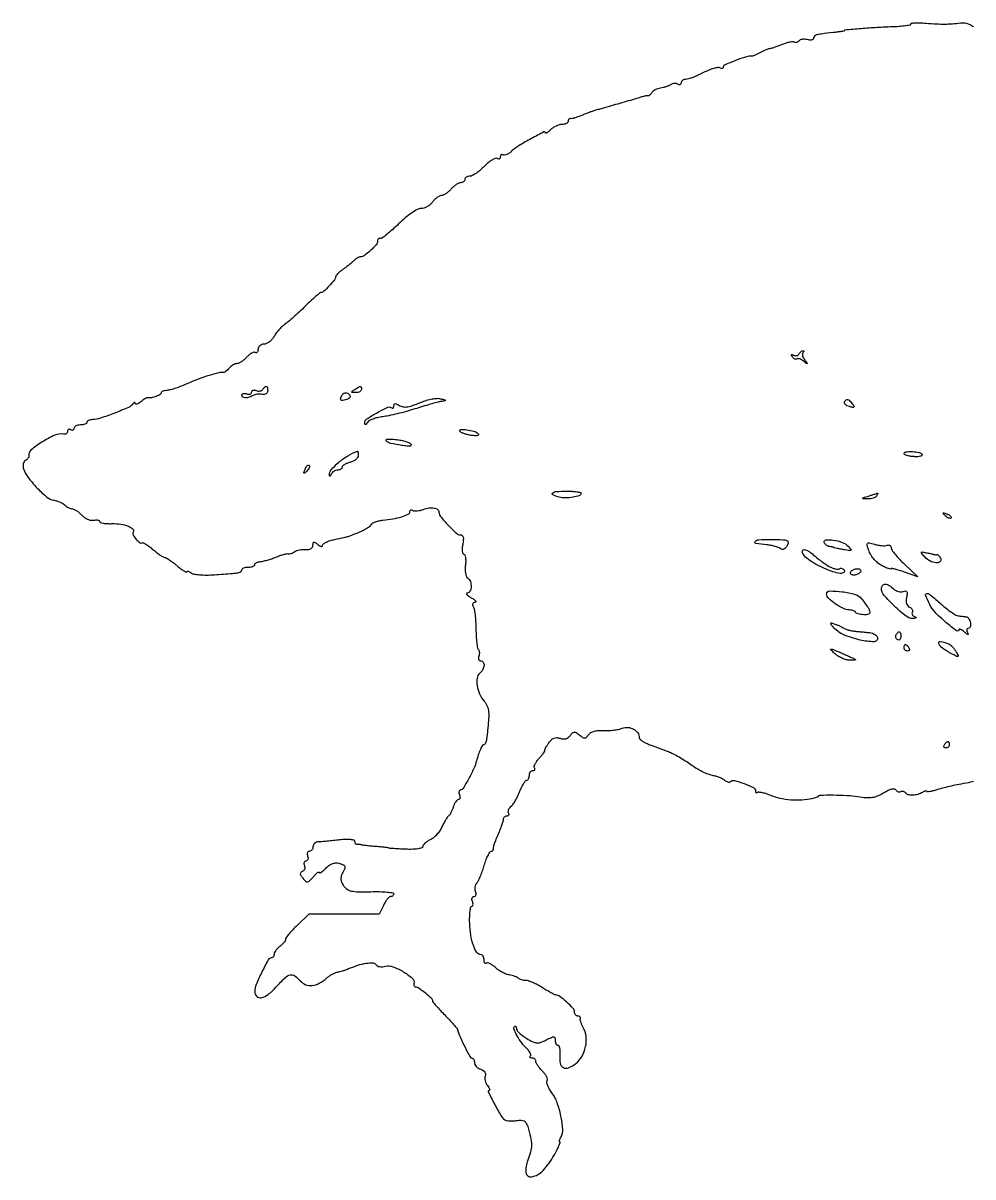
# Model space of a CAD drawing. Extents: x 0 to 588, y 0 to 360.
# Drawn here: x 0.3 to 294.3, y 0.2 to 357.4 of the extents above; entities that cross this region are included whole.
import ezdxf

# ---------------------------------------------------------------- set-up
doc = ezdxf.new("R2010")
doc.units = 0

msp = doc.modelspace()

# ---------------------------------------------------------------- linework, layer by layer
msp.add_lwpolyline([(294.632806, 356.284699, -0.104887), (294.229953, 356.389863, -0.043903), (293.75, 356.68552, 0.071254), (293.126959, 357.023943, 0.037638), (292.279688, 357.267657, 0.036523), (291.357489, 357.389939, 0.046466), (290.5, 357.360731, -0.013251), (287.967808, 357.105606, -0.017148), (285.634881, 357.013123, -0.014928), (283.06246, 357.076225, -0.007055), (279.75, 357.303447, 0.012927), (277.928734, 357.406909, 0.02164), (276.395312, 357.387924, 0.017446), (275.21321, 357.280601, 0.377935), (275, 357.03882, -0.360181), (274.778867, 356.771669, -0.011822), (273.310938, 356.528312, -0.017645), (271.45451, 356.331995, -0.010728), (269.25, 356.224734, 0.007571), (264.648787, 356.029971, 0.005946), (259.668325, 355.684085, 0.001057), (254.727066, 355.271306, 0.389399), (254.5, 355.023957, -0.365593), (254.433033, 354.944611, -0.002422), (253.471875, 354.785591, -0.007771), (252.341976, 354.622241, -0.004706), (251, 354.4623, 0.003671), (247.365071, 354.03671, 0.039827), (245.920018, 353.738505, 0.12961), (245.252297, 353.337434, 0.195461), (245, 352.716702, -0.233854), (244.841658, 352.396668, -0.110787), (244.412793, 352.199348, -0.073663), (243.766833, 352.158283, -0.043078), (243.000996, 352.289489, 0.047043), (242.19403, 352.421175, 0.055577), (241.421734, 352.387717, 0.064615), (240.795402, 352.205315, 0.15236), (240.431898, 351.889808, -0.090658), (240.149871, 351.577439, -0.095575), (239.780467, 351.392109, -0.099647), (239.381649, 351.36182, -0.108102), (239.014818, 351.490842, 0.153855), (238.510316, 351.618727, 0.031355), (237.584171, 351.507292, 0.030325), (236.480995, 351.233739, 0.024408), (235.333916, 350.811763, -0.00875), (234.175615, 350.343996, -0.009652), (233.038713, 349.932844, -0.009125), (232.056339, 349.618754, -0.047712), (231.5, 349.508378, 0.055207), (230.984483, 349.398067, 0.015282), (230.20625, 349.11252, 0.015237), (229.339076, 348.73283, 0.015413), (228.5, 348.302381, -0.010332), (227.697556, 347.88037, -0.013194), (226.940625, 347.526691, -0.011134), (226.298383, 347.263853, -0.100092), (226, 347.213656, 0.085138), (224.174546, 346.961963, 0.014333), (220.832537, 345.796493, 0.008048), (217.436751, 344.438966, 0.302336), (217, 343.782695, -0.143096), (216.9154, 343.493141, -0.191446), (216.695433, 343.334788, -0.136201), (216.360231, 343.3432, -0.064526), (215.963178, 343.522757, 0.181279), (215.324401, 343.648863, 0.028811), (214.057693, 343.363795, 0.028768), (212.537647, 342.832105, 0.021624), (210.932384, 342.081774, -0.013695), (209.295544, 341.284826, -0.015412), (207.680063, 340.611521, -0.014785), (206.278307, 340.124325, -0.076381), (205.469206, 340, 0.070384), (204.907709, 339.920565, 0.086082), (204.431579, 339.688914, 0.100188), (204.113252, 339.344827, 0.137564), (204, 338.940983, -0.108972), (203.921712, 338.586039, -0.182303), (203.70625, 338.3746, -0.161196), (203.3821, 338.343488, -0.082592), (203, 338.5, 0.096977), (202.525054, 338.678893, 0.059765), (201.926562, 338.707336, 0.056823), (201.302442, 338.590265, 0.064837), (200.75, 338.337947, -0.039366), (200.132269, 338.016947, -0.018622), (199.292439, 337.697657, -0.018325), (198.384031, 337.427147, -0.024641), (197.54341, 337.253677, 0.042711), (196.746346, 337.058958, 0.039123), (195.969099, 336.727426, 0.041426), (195.32183, 336.317831, 0.092821), (194.931606, 335.889336, -0.041867), (194.634503, 335.488004, -0.046717), (194.284475, 335.157654, -0.052274), (193.935968, 334.939804, -0.137466), (193.648694, 334.887233, 0.052531), (193.323643, 334.883092, 0.015899), (192.835111, 334.809506, 0.015736), (192.289136, 334.691556, 0.016516), (191.760498, 334.541108, -0.006778), (189.583951, 333.875596, -0.000676), (184.352251, 332.360824, -0.000461), (178.958939, 330.812541, -0.012083), (177.5, 330.433057, 0.026954), (176.936135, 330.268348, 0.004908), (175.9125, 329.897112, 0.00527), (174.721887, 329.437689, 0.00476), (173.5, 328.937814, -0.012439), (172.296355, 328.466844, -0.015736), (171.160937, 328.094825, -0.013821), (170.203045, 327.842552, -0.110938), (169.75, 327.838518, 0.137095), (169.464499, 327.821248, 0.127727), (169.220313, 327.658815, 0.1072), (169.056399, 327.369958, 0.075785), (169, 327, -0.185417), (168.853387, 326.618232, -0.090018), (168.433482, 326.29375, -0.069864), (167.809424, 326.073804, -0.049879), (167.071429, 326, 0.066533), (166.218448, 325.885993, 0.039086), (165.247768, 325.538393, 0.038394), (164.314634, 325.030127, 0.052522), (163.571429, 324.428571, -0.016644), (162.967719, 323.863771, -0.036231), (162.461607, 323.481892, -0.068064), (162.121946, 323.322796, -0.505742), (162, 323.412521, 0.558268), (161.517846, 323.709766, 0.006891), (157.617498, 321.680884, 0.013999), (153.842609, 319.512304, 0.048613), (151.598556, 317.818422, -0.034914), (150.808344, 317.187294, -0.046313), (150.006398, 316.737059, -0.05434), (149.305907, 316.512332, -0.191139), (148.848556, 316.593597, 0.11041), (148.525436, 316.705592, 0.183037), (148.249263, 316.635558, 0.160045), (148.063708, 316.387883, 0.081576), (148, 316, -0.099232), (147.923971, 315.620684, -0.176301), (147.710643, 315.389221, -0.169115), (147.390966, 315.343496, -0.090392), (147.014953, 315.490758, 0.240685), (146.447966, 315.536893, 0.040145), (145.443522, 315.024846, 0.036396), (144.262388, 314.173666, 0.024893), (143.048657, 313.049775, -0.02354), (141.794745, 311.882363, -0.027141), (140.492624, 310.895871, -0.027774), (139.315437, 310.192552, -0.121344), (138.533704, 310, 0.06336), (137.947308, 309.925392, 0.081351), (137.450525, 309.70625, 0.098394), (137.118115, 309.381367, 0.151312), (137, 309, -0.126938), (136.901595, 308.618633, -0.100762), (136.624658, 308.29375, -0.089679), (136.210396, 308.075349, -0.076723), (135.722241, 308, 0.110654), (135.113627, 307.863639, 0.037189), (134.31679, 307.4125, 0.034867), (133.481607, 306.765356, 0.033456), (132.732028, 306, -0.033736), (131.981614, 305.234649, -0.035022), (131.143956, 304.5875, -0.037362), (130.34363, 304.136582, -0.110041), (129.730547, 304, 0.115352), (129.134708, 303.860684, 0.043227), (128.396724, 303.4125, 0.039953), (127.64681, 302.765263, 0.038612), (127, 302, -0.061051), (126.292138, 301.23477, -0.047545), (125.360799, 300.5875, -0.0488), (124.359178, 300.14642, -0.07949), (123.444001, 300, 0.125945), (122.324784, 299.713537, 0.024623), (120.537498, 298.616818, 0.024512), (118.51517, 297.083813, 0.019741), (116.495151, 295.25, -0.010482), (114.582407, 293.447866, -0.015842), (112.836951, 291.96875, -0.010573), (111.350511, 290.838369, -0.234526), (110.830391, 290.75, 0.132824), (110.514402, 290.758954, 0.139699), (110.243927, 290.606461, 0.117503), (110.062512, 290.307815, 0.078147), (110, 289.910293, -0.183888), (109.583432, 288.815929, -0.025385), (107.843391, 287.050609, -0.026752), (105.921467, 285.469675, -0.1497), (104.678571, 285.033269, 0.09669), (104.275023, 284.937392, 0.029188), (103.714788, 284.642585, 0.028044), (103.111458, 284.230856, 0.027149), (102.551101, 283.75, -0.016123), (101.901631, 283.167334, -0.007048), (101.005216, 282.435152, -0.006966), (100.030763, 281.683756, -0.009243), (99.122529, 281.029241, 0.02297), (98.30987, 280.409018, 0.029187), (97.623493, 279.761615, 0.029723), (97.129284, 279.171074, 0.160712), (97, 278.779241, -0.176295), (96.678112, 277.894689, -0.015055), (95.045625, 276.063583, -0.014552), (93.30445, 274.329109, -0.19086), (92.473684, 274, 0.177602), (92.137177, 273.876579, 0.004104), (90.831692, 272.751562, 0.008629), (89.318354, 271.378748, 0.00568), (87.623006, 269.75, -0.00649), (85.815819, 268.019422, -0.006463), (83.961871, 266.333923, -0.006351), (82.304599, 264.903057, -0.025106), (81.232077, 264.088887, 0.039023), (80.34965, 263.379504, 0.022823), (79.404866, 262.40524, 0.022729), (78.543218, 261.337423, 0.035541), (77.913775, 260.338887, -0.055403), (77.299022, 259.444322, -0.052289), (76.491875, 258.687048, -0.056297), (75.623636, 258.170638, -0.106423), (74.83102, 258, 0.083797), (74.131759, 257.881979, 0.092998), (73.537862, 257.542039, 0.100528), (73.14071, 257.035645, 0.116699), (73, 256.440983, -0.055782), (72.937448, 255.882052, -0.120452), (72.745509, 255.497211, -0.189891), (72.461781, 255.344748, -0.169431), (72.133647, 255.417402, 0.206161), (71.675847, 255.485163, 0.059465), (70.996374, 255.21498, 0.049082), (70.226977, 254.693852, 0.035466), (69.478659, 253.976419, -0.030889), (68.704027, 253.220042, -0.032733), (67.856307, 252.580573, -0.034678), (67.058815, 252.132915, -0.110996), (66.467457, 252, 0.093133), (65.911633, 251.895564, 0.042527), (65.246127, 251.568766, 0.04015), (64.58306, 251.093672, 0.044052), (64.026533, 250.531971, -0.028607), (63.512099, 249.979678, -0.036005), (62.973931, 249.533969, -0.038988), (62.485731, 249.240145, -0.167304), (62.154088, 249.196008, 0.112964), (60.830783, 249.161935, 0.012216), (57.868606, 248.325691, 0.01518), (54.49058, 247.168881, 0.014702), (51.15228, 245.797848, -0.012092), (49.348214, 245.045894, -0.01236), (47.522909, 244.387842, -0.012195), (45.912211, 243.895053, -0.049372), (44.90228, 243.717686, 0.033203), (44.17373, 243.613852, 0.049119), (43.558795, 243.419506, 0.061514), (43.132757, 243.171517, 0.23435), (43, 242.903827, -0.280942), (42.694741, 242.403429, -0.031351), (41.41749, 241.844362, -0.036305), (39.989802, 241.437951, -0.089285), (38.903695, 241.408996, 0.144591), (38.575099, 241.364114, 0.023698), (37.996781, 241.070112, 0.02439), (37.330554, 240.64638, 0.01937), (36.653695, 240.127555, -0.030235), (36.017255, 239.661298, -0.070304), (35.481275, 239.414547, -0.154911), (35.136638, 239.420168, -0.317452), (34.984687, 239.627555, 0.125007), (34.917405, 239.874236, 0.315995), (34.758058, 239.949969, 0.152974), (34.519094, 239.827965, 0.040401), (34.234687, 239.5, -0.132621), (32.91247, 238.444992, -0.00982), (28.595824, 236.670003, -0.013045), (24.244798, 235.109346, -0.06836), (21.75, 234.650737, 0.042754), (21.080103, 234.562649, 0.060793), (20.514063, 234.363922, 0.078194), (20.129498, 234.092186, 0.202601), (20, 233.785714, -0.229337), (19.854291, 233.484748, -0.073811), (19.4125, 233.230804, -0.056229), (18.765916, 233.057418, -0.037431), (18, 233, 0.050979), (17.234725, 232.92177, 0.070927), (16.5875, 232.688914, 0.09101), (16.152336, 232.345219, 0.182172), (16, 231.940983, -0.108972), (15.921712, 231.586039, -0.182303), (15.70625, 231.3746, -0.161196), (15.3821, 231.343488, -0.082592), (15, 231.5, 0.087051), (14.618117, 231.652489, 0.165916), (14.29375, 231.612523, 0.178935), (14.077634, 231.387515, 0.103144), (14, 231.01518, -0.118975), (13.902743, 230.61224, -0.121451), (13.632812, 230.3016, -0.110963), (13.227213, 230.133612, -0.087136), (12.75, 230.134658, 0.148463), (10.07964, 229.816058, 0.037337), (6.165811, 227.737709, 0.034551), (2.694283, 225.196596, 0.269943), (2.047571, 223.382979, -0.154188), (2.01039, 223.077657, -0.056643), (1.784342, 222.700816, -0.049376), (1.42556, 222.317345, -0.041624), (0.978398, 221.986649, 0.124531), (0.568466, 221.563416, 0.078425), (0.321415, 220.917123, 0.070018), (0.268556, 220.14981, 0.064523), (0.425566, 219.374846, 0.080065), (1.848258, 216.698244, 0.029958), (4.622848, 213.458685, 0.027741), (7.656229, 210.648671, 0.136945), (9.763567, 209.708789, -0.037573), (10.71721, 209.493091, -0.029512), (11.710726, 209.123029, -0.030322), (12.597529, 208.665636, -0.062226), (13.213567, 208.186433, 0.042459), (13.752037, 207.732397, 0.03625), (14.387833, 207.348515, 0.037839), (15.021237, 207.084377, 0.080031), (15.545012, 207, -0.113662), (16.102688, 206.871568, -0.033869), (16.865602, 206.43433, -0.03205), (17.681416, 205.811298, -0.029746), (18.432747, 205.074314, 0.057623), (19.241234, 204.365054, 0.050589), (20.225272, 203.822477, 0.053399), (21.228088, 203.516536, 0.095203), (22.087735, 203.516896, -0.037612), (22.820423, 203.601577, -0.062718), (23.438272, 203.548689, -0.09128), (23.854016, 203.376472, -0.254283), (24, 203.107983, 0.325663), (24.215769, 202.811841, 0.033907), (25.101563, 202.591613, 0.031854), (26.312545, 202.455157, 0.01951), (27.75, 202.441491, -0.041642), (30.510163, 202.293052, -0.060984), (32.859004, 201.671277, -0.097657), (34.250168, 200.769162, -0.352157), (34.371559, 199.792178, 0.273495), (34.354782, 198.938095, 0.048041), (35.313879, 197.566713, 0.051415), (36.471241, 196.462839, 0.377661), (37.173974, 196.507307, -0.327429), (37.471487, 196.553046, -0.01963), (38.305862, 196.075798, -0.023306), (39.321543, 195.372817, -0.014458), (40.448561, 194.459688, 0.012272), (41.600918, 193.517657, 0.016318), (42.695736, 192.722533, 0.013616), (43.634183, 192.123305, 0.136091), (44.078814, 192, -0.136635), (44.529656, 191.874455, -0.012371), (45.524815, 191.239512, -0.015325), (46.688855, 190.402674, -0.011389), (47.923275, 189.411106, 0.012745), (49.104385, 188.467618, 0.025158), (50.096212, 187.791656, 0.031677), (50.814595, 187.41346, 0.543724), (51, 187.533551, -0.290597), (51.111673, 187.709469, -0.173589), (51.367187, 187.734026, -0.077749), (51.769666, 187.562377, -0.03247), (52.25, 187.217118, 0.131767), (53.08082, 186.839983, 0.020416), (54.890637, 186.615753, 0.021491), (57.103963, 186.528354, 0.016957), (59.5, 186.618054, 0.001488), (65.086029, 187.033891, 0.025739), (66.899243, 187.268635, 0.106829), (67.704566, 187.602556, 0.24601), (68, 188.166667, -0.219986), (68.147449, 188.48558, -0.07762), (68.5875, 188.755208, -0.059018), (69.23419, 188.938993, -0.039769), (70, 189, 0.037503), (70.765913, 189.057529, 0.056318), (71.4125, 189.231239, 0.073935), (71.854232, 189.485671, 0.229038), (72, 189.787196, -0.198503), (72.12869, 190.098574, -0.075436), (72.514062, 190.383343, -0.059465), (73.08014, 190.600961, -0.042576), (73.75, 190.711211, 0.037894), (74.625631, 190.846933, 0.013027), (75.867188, 191.171345, 0.012861), (77.223067, 191.601718, 0.014539), (78.5, 192.085497, -0.014365), (79.711305, 192.544894, -0.017518), (80.869983, 192.901715, -0.016198), (81.85271, 193.133177, -0.106609), (82.35526, 193.126395, 0.093889), (82.764563, 193.110554, 0.041047), (83.295555, 193.235215, 0.038722), (83.854058, 193.46482, 0.041856), (84.35526, 193.772878, -0.077012), (84.952736, 194.084733, -0.033016), (85.82467, 194.317925, -0.031682), (86.804551, 194.448003, -0.036185), (87.75, 194.4445, 0.052101), (88.68911, 194.470863, 0.099466), (89.400286, 194.714817, 0.130884), (89.839417, 195.15714, 0.131116), (90, 195.758981, -0.042654), (90.061891, 196.483158, -0.320594), (90.292922, 196.711616, -0.196334), (90.694025, 196.61837, -0.019145), (91.5, 196, 0.035733), (92.09262, 195.575769, 0.099141), (92.571347, 195.399817, 0.218792), (92.870137, 195.484512, 0.219367), (93, 195.766264, -0.246626), (93.231203, 196.206485, -0.039314), (94.101563, 196.710622, -0.035836), (95.31346, 197.187344, -0.024279), (96.75, 197.56118, 0.002068), (99.649697, 198.179752, 0.019773), (100.873858, 198.497355, 0.021678), (102.032342, 198.902906, 0.002763), (104.479648, 199.896355, 0.021115), (105.669822, 200.447044, 0.02257), (106.782373, 201.085107, 0.022869), (107.68299, 201.716683, 0.090222), (108.134526, 202.217667, -0.126436), (108.58734, 202.652972, -0.039661), (109.447161, 203.052382, -0.036754), (110.516286, 203.362261, -0.033331), (111.654878, 203.525038, 0.024298), (114.74902, 203.910532, 0.033541), (117.467453, 204.574605, 0.034223), (119.498726, 205.374333, 0.289533), (120, 206.167425, -0.112037), (120.072025, 206.484824, -0.183824), (120.2691, 206.67248, -0.158751), (120.565953, 206.697014, -0.080462), (120.916084, 206.551863, 0.124867), (121.425409, 206.391445, 0.037), (122.248656, 206.405679, 0.034599), (123.205364, 206.560489, 0.031209), (124.166084, 206.849265, -0.051967), (125.9341, 207.301746, -0.079343), (127.514253, 207.283343, -0.11705), (128.594679, 206.822671, -0.238028), (129, 206.019494, 0.174592), (129.496866, 204.639939, 0.017637), (131.852707, 201.989773, 0.017171), (134.389625, 199.507481, 0.187185), (135.697684, 199, -0.193255), (136.205609, 198.796066, -0.149367), (136.499818, 198.270888, -0.078385), (136.552534, 197.357585, -0.024655), (136.35, 196, 0.02816), (136.186658, 194.849977, 0.048145), (136.197734, 193.88125, 0.066766), (136.362018, 193.212769, 0.308372), (136.674199, 193, -0.309298), (137.004149, 192.774303, -0.053968), (137.210938, 192.00657, -0.042368), (137.288163, 190.914394, -0.025537), (137.203582, 189.618112, 0.031888), (137.132989, 188.273804, 0.039941), (137.246581, 187.030746, 0.044446), (137.508363, 186.045895, 0.168721), (137.904383, 185.559095, -0.171799), (138.723495, 184.53982, -0.09283), (138.969485, 182.929002, -0.108127), (138.609185, 181.512077, -0.276229), (137.75, 180.964565, 0.322855), (137.541714, 180.805262, 0.255293), (137.601562, 180.519732, 0.065528), (138.119016, 180.053469, 0.020809), (139, 179.5, -0.021689), (139.877837, 178.94635, -0.070617), (140.381101, 178.480268, -0.27635), (140.422443, 178.194145, -0.295145), (140.190983, 178.035435, 0.095985), (139.729712, 177.933038, 0.183487), (139.461843, 177.671853, 0.168991), (139.422481, 177.280621, 0.079927), (139.619695, 176.806329, -0.096206), (139.913208, 176.03067, -0.012554), (140.169337, 174.274489, -0.01423), (140.363546, 172.152289, -0.011465), (140.454855, 169.86352, 0.010406), (140.539851, 167.613494, 0.014596), (140.716059, 165.610797, 0.010823), (140.944501, 163.973075, 0.157575), (141.207242, 163.459425, -0.12314), (141.41898, 163.106473, -0.05971), (141.511741, 162.584956, -0.053882), (141.481283, 161.987198, -0.052006), (141.32411, 161.402234, 0.070249), (141.200738, 160.866006, 0.118371), (141.269264, 160.411906, 0.152631), (141.515493, 160.112559, 0.145904), (141.893011, 160, -0.248856), (142.685647, 159.579451, -0.166583), (142.960396, 158.567263, -0.110407), (142.572196, 157.242262, -0.093558), (141.639886, 156.116095, 0.183217), (140.793578, 154.622987, 0.077824), (140.798466, 152.28654, 0.068103), (141.576885, 149.710205, 0.072664), (143.007599, 147.5, -0.08356), (143.967391, 145.944441, -0.080478), (144.381336, 144.139904, -0.038901), (144.34548, 141.356614, -0.00573), (143.771023, 135.75, -0.035743), (143.645612, 135.07992, -0.051114), (143.433516, 134.514062, -0.063608), (143.173335, 134.123618, -0.217315), (142.902346, 134, 0.26843), (142.44561, 133.735757, 0.024609), (141.825239, 132.522288, 0.02655), (141.194151, 130.89666, 0.017433), (140.634522, 128.967604, -0.047017), (139.81994, 126.675449, -0.016024), (138.226729, 123.519243, -0.008182), (136.46589, 120.41427, -0.265634), (135.741137, 120, 0.18748), (135.425737, 119.87743, 0.146453), (135.235671, 119.559375, 0.098859), (135.211047, 119.074409, 0.055071), (135.361626, 118.5, -0.051648), (135.516447, 117.92543, -0.093714), (135.503411, 117.440625, -0.14285), (135.330802, 117.122814, -0.199971), (135.036003, 117, 0.187912), (134.641149, 116.846172, 0.052214), (134.193249, 116.339063, 0.044982), (133.767593, 115.611323, 0.034224), (133.432606, 114.75, -0.02042), (133.111574, 113.851983, -0.022624), (132.727889, 113.014063, -0.022737), (132.338847, 112.334763, -0.098371), (132.019593, 112, 0.090492), (131.664312, 111.638922, 0.01307), (131.103722, 110.765625, 0.01446), (130.491428, 109.685283, 0.011917), (129.899941, 108.5, -0.042155), (129.195543, 107.279094, -0.033593), (128.245335, 106.091281, -0.034655), (127.207624, 105.105708, -0.069158), (126.245566, 104.512872, 0.036424), (125.386162, 104.057806, 0.044196), (124.659635, 103.50764, 0.050027), (124.15476, 102.94841, 0.159942), (124, 102.476986, -0.322858), (123.697601, 102.057486, -0.040865), (122.548795, 101.776427, -0.033287), (120.882161, 101.623156, -0.016329), (118.75, 101.639141, -0.002973), (116.736927, 101.732006, -0.004946), (115.042187, 101.837108, -0.000984), (113.565454, 101.946285, -0.392193), (113.5, 102.016896, 0.378911), (113.43585, 102.089393, 0.001668), (112.325, 102.221851, 0.006446), (111.033733, 102.354609, 0.003887), (109.5, 102.480327, -0.004448), (107.931313, 102.610682, -0.00617), (106.528125, 102.757344, -0.003973), (105.355381, 102.904023, -0.074816), (105, 103.006879, 0.057953), (104.755008, 103.086791, 0.027638), (104.426562, 103.134504, 0.026955), (104.07381, 103.146892, 0.034466), (103.75, 103.118421, -0.140781), (103.464406, 103.153762, -0.119833), (103.220313, 103.336022, -0.100081), (103.0563, 103.64248, -0.073105), (103, 104.025483, 0.325086), (102.71162, 104.422154, 0.052889), (101.723248, 104.630628, 0.03743), (100.22856, 104.671557, 0.016352), (98.25, 104.512634, -0.002777), (96.303124, 104.302932, -0.002896), (94.38125, 104.117955, -0.002783), (92.718424, 103.976955, -0.012716), (91.75, 103.925002, 0.080255), (91.081543, 103.797602, 0.089206), (90.514062, 103.467815, 0.097657), (90.134285, 102.990145, 0.119825), (90, 102.437851, -0.075416), (89.916665, 101.888495, -0.088988), (89.674822, 101.422369, -0.100712), (89.31517, 101.110766, -0.129007), (88.893011, 101, 0.158089), (88.519085, 100.878743, 0.151946), (88.280284, 100.559375, 0.112257), (88.22328, 100.073899, 0.06502), (88.361626, 99.5, -0.062927), (88.502534, 98.92599, -0.109632), (88.452188, 98.440625, -0.151303), (88.223415, 98.121579, -0.163532), (87.861626, 98, 0.155258), (87.497497, 97.884139, 0.152202), (87.263782, 97.578353, 0.113648), (87.205783, 97.113729, 0.066163), (87.336834, 96.564608, -0.081026), (87.456967, 95.985985, -0.095199), (87.375159, 95.432778, -0.105453), (87.106472, 94.991344, -0.122888), (86.693823, 94.727229, 0.109544), (86.218288, 94.440227, 0.228354), (86.069212, 94.044835, 0.124264), (86.264046, 93.486449, 0.026785), (86.877462, 92.656576, 0.035838), (87.738168, 91.75414, 0.225504), (88.330833, 91.574808, 0.161227), (88.968999, 91.898544, 0.016797), (90.127462, 93.146965, -0.018135), (90.847353, 93.918607, -0.042698), (91.449942, 94.424586, -0.09982), (91.837762, 94.595059, -0.478733), (92, 94.464448, 0.469555), (92.167147, 94.325706, 0.097089), (92.5761, 94.488459, 0.04337), (93.207368, 94.977396, 0.018769), (93.96119, 95.727968, -0.047239), (94.925436, 96.584595, -0.064468), (95.942638, 97.144528, -0.072406), (96.968839, 97.384679, -0.085483), (97.96119, 97.299898, -0.024883), (99.414639, 96.841467, -0.226055), (99.865461, 96.377352, -0.189579), (99.83175, 95.682487, -0.017054), (99.047559, 94.088865, 0.068198), (98.706475, 93.169369, 0.084223), (98.659967, 92.257824, 0.076882), (98.920391, 91.318793, 0.046788), (99.491297, 90.315888, 0.093266), (100.547353, 89.284069, 0.094465), (101.901628, 88.712409, 0.05001), (104.01851, 88.476217, 0.009258), (107.943738, 88.505009, -0.011218), (110.649186, 88.514249, -0.018608), (112.927223, 88.386017, -0.0131), (114.717457, 88.170803, -0.372115), (115, 87.843728, -0.111282), (114.927465, 87.521858, -0.100051), (114.722279, 87.247845, -0.094652), (114.41555, 87.064036, -0.088009), (114.054566, 87, 0.185901), (113.605755, 86.827158, 0.036748), (112.999678, 86.192188, 0.034398), (112.364998, 85.30296, 0.026051), (111.791088, 84.25), (110.473044, 81.5), (99.615588, 81.504021), (88.758131, 81.508043), (85.129066, 78.085393, 0.012354), (83.738978, 76.707918, 0.017056), (82.566038, 75.400252, 0.013696), (81.673783, 74.273197, 0.161957), (81.5, 73.750761, -0.131358), (81.383176, 73.313755, -0.037864), (80.985937, 72.730781, -0.035264), (80.419758, 72.11607, -0.031161), (79.75, 71.559146, 0.038599), (79.080394, 70.985308, 0.039745), (78.514062, 70.320603, 0.042946), (78.12192, 69.666958, 0.114124), (78, 69.139757, -0.076532), (77.932958, 68.70432, -0.08958), (77.7386, 68.334804, -0.100757), (77.449494, 68.087781, -0.127237), (77.110127, 68, 0.274719), (76.159712, 67.435178, 0.010246), (74.169444, 63.592396, 0.015941), (72.422838, 59.738462, 0.098727), (72, 57.617887, 0.193411), (72.609283, 56.101711, 0.259362), (73.997828, 55.673634, 0.116119), (76.147487, 56.684852, 0.04132), (78.63935, 59.022564, -0.016281), (81.390664, 61.875476, -0.131206), (82.965945, 62.756717, -0.222539), (84.351952, 62.491859, -0.05746), (86.074474, 60.914131, 0.116178), (87.737453, 59.714245, 0.126424), (89.708177, 59.432109, 0.100345), (91.927011, 60.141237, 0.05296), (94.297975, 61.816685, -0.030526), (95.098658, 62.438053, -0.025518), (96.017266, 62.998615, -0.026281), (96.912653, 63.424895, -0.061591), (97.626065, 63.621382, 0.02358), (98.332016, 63.759259, 0.012286), (99.197833, 63.993855, 0.012191), (100.076468, 64.278751, 0.018195), (100.828091, 64.574018, -0.025364), (103.860987, 65.715562, -0.04097), (106.546705, 66.336974, -0.049616), (108.617115, 66.432969, -0.245884), (109.588066, 65.857506, 0.153646), (109.993077, 65.507754, 0.063211), (110.697716, 65.304252, 0.05441), (111.568495, 65.264003, 0.045877), (112.480743, 65.405811, -0.152179), (114.777078, 65.27677, -0.045435), (117.975174, 63.735923, -0.044171), (120.722846, 61.740645, -0.27358), (121.25, 60.151747, 0.070471), (121.217787, 59.711477, 0.102996), (121.322241, 59.338326, 0.127634), (121.54445, 59.091073, 0.14725), (121.84699, 59, -0.158001), (122.843136, 58.677157, -0.016807), (124.792423, 57.16296, -0.015056), (126.65068, 55.519448, -0.207018), (127, 54.711912, 0.174551), (127.125023, 54.364694, 0.005478), (128.113644, 53.196174, 0.010072), (129.33837, 51.836675, 0.006741), (130.791129, 50.329207, -0.006487), (132.258788, 48.807829, -0.00901), (133.530704, 47.404836, -0.00606), (134.555199, 46.203937, -0.105158), (134.793631, 45.751084, 0.033813), (135.644961, 43.364799, 0.014862), (137.074277, 40.328794, 0.006768), (138.632652, 37.359147, 0.275143), (139.2359, 37, -0.181055), (139.527549, 36.890812, -0.091343), (139.775546, 36.57917, -0.071295), (139.943538, 36.115546, -0.051366), (140, 35.567388, 0.120309), (140.144998, 34.973501, 0.070345), (140.57251, 34.373898, 0.063744), (141.203805, 33.859591, 0.062327), (141.948971, 33.516196, -0.063904), (142.710532, 33.162341, -0.105321), (143.216918, 32.668883, -0.125096), (143.426018, 32.076944, -0.114768), (143.337095, 31.436073, 0.091922), (143.213256, 30.767224, 0.056131), (143.303579, 29.966974, 0.05376), (143.580141, 29.16467, 0.063423), (144.010569, 28.487265, -0.025938), (144.436789, 27.915833, -0.059077), (144.680669, 27.436884, -0.129189), (144.710302, 27.129178, -0.367821), (144.55846, 27, 0.55559), (144.268599, 26.534097, 0.006991), (146.181618, 22.783721, 0.01114), (148.191315, 19.173471, 0.103505), (149.383755, 17.858318, 0.11382), (149.902225, 17.638283, 0.029207), (150.812533, 17.53194, 0.028202), (151.893211, 17.530312, 0.025364), (153.006661, 17.64833, -0.039066), (154.423532, 17.759391, -0.123522), (155.340012, 17.529602, -0.138725), (155.977781, 16.914688, -0.054639), (156.478388, 15.790013, -0.021989), (157.356569, 12.562278, -0.054806), (157.629935, 10.135453, -0.062715), (157.355443, 7.907714, -0.036996), (156.506215, 5.360631, 0.123832), (155.930895, 1.537656, 0.440443), (157.685543, 0.220301, 0.161084), (161.237259, 2.184567, 0.058672), (164.66329, 6.89352, 0.009303), (165.510011, 8.46893, 0.016801), (166.135253, 9.793721, 0.012646), (166.552251, 10.831502, 0.523021), (166.435233, 11, -0.386142), (166.299928, 11.122805, -0.080244), (166.322119, 11.472557, -0.047689), (166.493338, 11.991293, -0.024027), (166.800896, 12.608705, 0.145916), (167.331359, 14.976232, 0.034175), (166.767318, 19.046655, 0.035937), (165.573129, 23.233281, 0.071163), (163.94563, 26.271424, -0.027895), (163.208252, 27.40158, -0.037246), (162.677906, 28.505484, -0.040917), (162.396572, 29.442695, -0.193204), (162.490698, 29.984949, 0.197849), (162.573438, 30.4883, 0.056674), (162.303698, 31.248523, 0.047622), (161.773371, 32.114758, 0.035232), (161.036475, 32.963525, -0.02249), (160.256914, 33.816557, -0.026177), (159.598214, 34.695536, -0.026558), (159.127123, 35.485611, -0.121736), (159, 36, 0.115918), (158.910364, 36.381441, 0.100475), (158.657292, 36.70625, 0.093242), (158.278867, 36.92427, 0.084383), (157.833333, 37, -0.056329), (157.430685, 37.045506, -0.169479), (157.199866, 37.190491, -0.254873), (157.162448, 37.402044, -0.11585), (157.315145, 37.648479, 0.236821), (157.436675, 38.014807, 0.075675), (157.264414, 38.580053, 0.0567), (156.84778, 39.244367, 0.036946), (156.231812, 39.909164, -0.043446), (154.614392, 41.700895, -0.035309), (153.202982, 43.869866, -0.031456), (152.24896, 45.878541, -0.300024), (152.430712, 46.764045, -0.148032), (152.646049, 46.87931, -0.260446), (152.832772, 46.819079, -0.140916), (152.960628, 46.56688, -0.04734), (153, 46.151968, 0.16656), (153.197986, 45.574119, 0.033676), (153.929955, 44.75209, 0.032143), (154.953753, 43.86908, 0.025269), (156.165805, 43.045362, 0.021165), (158.067295, 41.996535, 0.096619), (159.278569, 41.662486, 0.108617), (160.454526, 41.828123, 0.030242), (162.165805, 42.585741, -0.009849), (163.824794, 43.402634, -0.115267), (164.525743, 43.550815, -0.319632), (164.880221, 43.286931, -0.078192), (165, 42.52568, 0.050943), (165.059634, 41.941896, 0.070892), (165.237147, 41.448169, 0.090978), (165.499151, 41.116201, 0.182277), (165.807309, 41, -0.29904), (166.105221, 40.804327, -0.052032), (166.317226, 40.129798, -0.04178), (166.429732, 39.172969, -0.025669), (166.409527, 38.037611, 0.062266), (166.556804, 35.374699, 0.227312), (167.522344, 34.041075, 0.232161), (169.148329, 33.974572, 0.064533), (171.393573, 35.33344, 0.096786), (173.300702, 37.576237, 0.077757), (174.408203, 40.549961, 0.077965), (174.552795, 43.711973, 0.098287), (173.672408, 46.5, -0.021969), (173.267957, 47.320702, -0.025666), (172.959839, 48.132812, -0.025922), (172.77336, 48.835293, -0.121513), (172.787548, 49.25, 0.135841), (172.789263, 49.535385, 0.137301), (172.643842, 49.779688, 0.114349), (172.366141, 49.943621, 0.07654), (172, 50, -0.125453), (171.618626, 50.097219, -0.100779), (171.29375, 50.370904, -0.090172), (171.075399, 50.780294, -0.077685), (171, 51.262651, 0.191164), (170.562538, 52.365045, 0.021126), (168.582189, 54.296926, 0.023205), (166.434553, 56.049186, 0.14076), (165.103619, 56.547541, -0.099988), (164.720737, 56.656775, -0.005902), (163.649188, 57.226991, -0.008715), (162.384678, 57.94809, -0.006302), (161, 58.793803, 0.018343), (159.543867, 59.635708, 0.019673), (158.063021, 60.347748, 0.019654), (156.749812, 60.856415, 0.082156), (155.916667, 60.996262, -0.038719), (155.259679, 61.048775, -0.034941), (154.595034, 61.202305, -0.036707), (154.018154, 61.426221, -0.08565), (153.640897, 61.692436, 0.086198), (153.230166, 61.981605, 0.024793), (152.5092, 62.279547, 0.024154), (151.649002, 62.539998, 0.02357), (150.760668, 62.718754, -0.057121), (149.770972, 62.987936, -0.028671), (148.595543, 63.537013, -0.028035), (147.430684, 64.25182, -0.036952), (146.462251, 65.035464, 0.031259), (145.604536, 65.745807, 0.047686), (144.773102, 66.237317, 0.060182), (144.081684, 66.465199, 0.250967), (143.675813, 66.34248, -0.198781), (143.421452, 66.237045, -0.248091), (143.19852, 66.35477, -0.111128), (143.046449, 66.73859, -0.03899), (143, 67.333333, 0.055947), (142.928441, 67.970862, 0.075442), (142.716585, 68.510417, 0.094745), (142.403271, 68.872234, 0.168619), (142.035184, 69, -0.251381), (140.780672, 69.673266, -0.059857), (139.67889, 71.863308, -0.047586), (138.870765, 75.009236, -0.031403), (138.521679, 78.729559, -0.014054), (138.516291, 80.750181, -0.02323), (138.638835, 82.451808, -0.019692), (138.845581, 83.751727, -0.357593), (139.148335, 84, 0.230165), (139.400623, 84.122632, 0.131919), (139.536409, 84.440625, 0.082447), (139.52513, 84.925135, 0.044682), (139.361626, 85.5, -0.062927), (139.220718, 86.07401, -0.109632), (139.271065, 86.559375, -0.151303), (139.499837, 86.878421, -0.163532), (139.861626, 87, 0.165159), (140.222959, 87.122702, 0.151075), (140.450753, 87.444366, 0.10886), (140.499586, 87.93382, 0.062326), (140.35674, 88.512735, -0.075193), (140.209429, 89.183113, -0.055215), (140.243044, 89.944551, -0.055387), (140.441995, 90.677367, -0.077196), (140.78485, 91.262735, 0.059932), (141.253206, 92.002832, 0.013055), (141.867758, 93.384991, 0.013425), (142.497993, 95.032194, 0.012506), (143.055013, 96.75, -0.017052), (143.599474, 98.378478, -0.025705), (144.193244, 99.751563, -0.023374), (144.763314, 100.779647, -0.260079), (145.158288, 101, 0.091731), (145.46773, 101.057252, 0.1163), (145.707379, 101.220313, 0.123947), (145.839063, 101.464166, 0.113381), (145.845556, 101.75, -0.121598), (145.863963, 102.222693, -0.010745), (146.222473, 103.371815, -0.013552), (146.723169, 104.739198, -0.010144), (147.345556, 106.217881, 0.009443), (147.979026, 107.71702, 0.011438), (148.514007, 109.14682, 0.010114), (148.91022, 110.363019, 0.073811), (149, 110.967881, -0.101698), (149.080946, 111.361738, -0.098532), (149.311086, 111.696815, -0.097296), (149.654814, 111.921305, -0.09644), (150.059017, 112, 0.09272), (150.421269, 112.067758, 0.171182), (150.645971, 112.260466, 0.174428), (150.69762, 112.548493, 0.096707), (150.570027, 112.886693, -0.14666), (150.457499, 113.305764, -0.083047), (150.560014, 113.825816, -0.070543), (150.85552, 114.365204, -0.059074), (151.305479, 114.838562, 0.069018), (151.891525, 115.480061, 0.019219), (152.620873, 116.633106, 0.019011), (153.353842, 118.015415, 0.018908), (153.981115, 119.451869, -0.018579), (154.573614, 120.811135, -0.026991), (155.203263, 121.957736, -0.025538), (155.793277, 122.806937, -0.232169), (156.186646, 123, 0.178521), (156.497061, 123.114479, 0.092083), (156.761077, 123.440625, 0.072132), (156.939855, 123.92609, 0.052256), (157, 124.5, -0.06887), (157.079345, 125.073318, -0.085131), (157.311086, 125.559375, -0.099915), (157.655173, 125.884374, -0.140337), (158.059017, 126, 0.087512), (158.423665, 126.064315, 0.166375), (158.652894, 126.249263, 0.178576), (158.711335, 126.525136, 0.102582), (158.593597, 126.848556, -0.206105), (158.524054, 127.318042, -0.04917), (158.806682, 128.074128, -0.042539), (159.333297, 128.950647, -0.031007), (160.055435, 129.829127, 0.011868), (160.79869, 130.665884, 0.019322), (161.38402, 131.414008, 0.013984), (161.807003, 132.035865, 0.343263), (161.789044, 132.230571, -0.300306), (161.754853, 132.429957, -0.016018), (162.045881, 133.039133, -0.020757), (162.468495, 133.778576, -0.013173), (163.018189, 134.604775, -0.047484), (163.81531, 135.535331, -0.096624), (164.620158, 136.056831, -0.108883), (165.495415, 136.202907, -0.072026), (166.4991, 136.00431, 0.062609), (167.434769, 135.800871, 0.089104), (168.280318, 135.876067, 0.093311), (169.018627, 136.23501, 0.075347), (169.640887, 136.861788, -0.040135), (170.331855, 137.663084, -0.184726), (170.883323, 137.905158, -0.1588), (171.507435, 137.734667, -0.027779), (172.5, 137, 0.027603), (173.492037, 136.265182, 0.157243), (174.116394, 136.092111, 0.184411), (174.668206, 136.329487, 0.040734), (175.358213, 137.118747, -0.10238), (176.064402, 137.750436, -0.062039), (177.100328, 138.190621, -0.052038), (178.40537, 138.419884, -0.035239), (179.916573, 138.419082, 0.026644), (181.400571, 138.392803, 0.019798), (183.035442, 138.515909, 0.020131), (184.572602, 138.756103, 0.04204), (185.736258, 139.089825, -0.110647), (187.521315, 139.346705, -0.10682), (189.270528, 138.824136, -0.1166), (190.537878, 137.677834, -0.151993), (191, 136.192749, 0.205796), (191.188337, 135.754547, 0.03868), (191.88125, 135.192347, 0.035683), (192.85116, 134.620184, 0.025991), (194, 134.12132, -0.000038), (195.368488, 133.609698, -0.000022), (197.011964, 132.995044, -0.000022), (198.659304, 132.378781, -0.000037), (200.040728, 131.86181, -0.028241), (201.48075, 131.227976, -0.011984), (203.337306, 130.225585, -0.011812), (205.272886, 129.058328, -0.015158), (206.993165, 127.889992, 0.020993), (208.684101, 126.770184, 0.01866), (210.52962, 125.748424, 0.019061), (212.259711, 124.954542, 0.053225), (213.539123, 124.578684, -0.026039), (214.639738, 124.319297, -0.022232), (215.768313, 123.935285, -0.022828), (216.764235, 123.492827, -0.057312), (217.428695, 123.059178, 0.048695), (217.952688, 122.704215, 0.064741), (218.48887, 122.496991, 0.080602), (218.955292, 122.460236, 0.177629), (219.275007, 122.608341, -0.266056), (220.463566, 122.931321, -0.024756), (223.476535, 121.985315, -0.024436), (226.377065, 120.750109, -0.287375), (227, 119.755781, 0.05356), (227.0406, 119.377858, 0.161177), (227.170834, 119.157428, 0.257819), (227.360845, 119.116352, 0.124043), (227.581561, 119.248228, -0.22851), (228.001276, 119.394854, -0.025312), (229.03227, 119.224424, -0.026806), (230.304907, 118.874899, -0.018538), (231.703484, 118.350532, 0.047606), (234.563555, 117.463807, 0.032681), (237.929094, 116.988981, 0.032342), (241.379717, 116.953924, 0.042404), (244.5, 117.39129, 0.00756), (245.266725, 117.578221, 0.01221), (245.9125, 117.762991, 0.005957), (246.441712, 117.935441, 0.321395), (246.5, 118.016755, -0.410409), (246.902607, 118.424634, -0.004663), (251.11055, 118.44013, -0.01289), (255.328584, 118.307547, -0.024391), (258.710079, 117.94785, 0.021114), (261.302865, 117.654863, 0.054575), (263.181541, 117.72768, 0.063122), (264.835523, 118.192312, 0.036858), (266.67082, 119.132951, -0.023208), (268.080986, 119.904967, -0.056857), (269.193953, 120.299786, -0.092049), (270.001747, 120.335129, -0.222928), (270.489919, 120.016312, 0.080728), (270.802645, 119.655904, 0.091645), (271.20092, 119.431959, 0.100727), (271.621436, 119.37755, 0.120952), (272, 119.5, -0.097912), (272.369104, 119.638246, -0.097673), (272.763384, 119.625799, -0.098205), (273.121712, 119.464889, -0.100176), (273.388561, 119.180312, 0.202784), (274.175297, 118.622116, 0.062494), (275.654104, 118.485516, 0.057571), (277.330817, 118.735036, 0.072836), (278.767581, 119.356357, -0.027362), (279.240683, 119.614117, -0.056704), (279.637977, 119.750586, -0.105834), (279.899441, 119.752337, -0.355598), (280, 119.628823, 0.43552), (280.155709, 119.483968, 0.020235), (280.954687, 119.574363, 0.022741), (282.003483, 119.785435, 0.01296), (283.25, 120.130406, -0.009001), (285.457214, 120.760102, -0.009467), (287.649034, 121.298737, -0.0084), (290.077008, 121.804173, -0.004832), (293.017581, 122.335559, 0.030616), (293.696153, 122.494677, 0.018087), (294.484238, 122.762604, 0.018059)], format="xyb")
for points in [[(241.675343, 255.342009, 0.188967), (241.514337, 254.973454, 0.073134), (241.575276, 254.409651, 0.05878), (241.832052, 253.749775, 0.04346), (242.258676, 253.092009, -0.002204), (243.008069, 252.122118, -0.37607), (243, 252, -0.37607), (242.877882, 251.991931, -0.002204), (241.907991, 252.741324, 0.03673), (241.257569, 253.175712, 0.051944), (240.619764, 253.454139, 0.064544), (240.085227, 253.5508, 0.211937), (239.758126, 253.424793, -0.195604), (239.485838, 253.309971, -0.120732), (239.142464, 253.389488, -0.085179), (238.775474, 253.661483, -0.052413), (238.445627, 254.087977, -0.024871), (238.176016, 254.577022, -0.254111), (238.185753, 254.800317, -0.375054), (238.35798, 254.855846, -0.036975), (238.776393, 254.638197, 0.092519), (239.238531, 254.459449, 0.096172), (239.727473, 254.462971, 0.09932), (240.167152, 254.647286, 0.105964), (240.489919, 254.983688, -0.039669), (240.775159, 255.372553, -0.042618), (241.112022, 255.701458, -0.046754), (241.448296, 255.928968, -0.126005), (241.725684, 256, -0.159357), (241.898657, 255.943435, -0.259352), (241.961551, 255.806715, -0.133007), (241.886493, 255.59508, -0.04506)], [(76, 243.588484, -0.128448), (75.864253, 243.06879, -0.122264), (75.489996, 242.67051, -0.105958), (74.923545, 242.455981, -0.077825), (74.25, 242.458966, 0.036748), (73.506587, 242.523286, 0.031317), (72.720312, 242.48412, 0.032525), (72.007188, 242.356261, 0.073217), (71.5, 242.148602, -0.051797), (70.245781, 241.571442, -0.085501), (69.096699, 241.389308, -0.140068), (68.311956, 241.624953, -0.255543), (68, 242.195473, -0.174242), (68.122108, 242.535231, -0.149511), (68.440625, 242.745708, -0.104659), (68.925795, 242.783897, -0.059169), (69.5, 242.638374, 0.062927), (70.07401, 242.497466, 0.109632), (70.559375, 242.547812, 0.151303), (70.878421, 242.776585, 0.163532), (71, 243.138374, -0.159434), (71.11875, 243.501318, -0.151805), (71.431218, 243.732545, -0.111602), (71.906301, 243.78669, -0.06449), (72.467975, 243.650663, 0.066719), (73.073335, 243.506898, 0.072258), (73.678351, 243.533742, 0.081026), (74.190464, 243.720854, 0.126981), (74.526992, 244.043674, -0.048052), (75.115172, 244.818024, -0.288874), (75.581502, 244.94344, -0.278694), (75.908974, 244.575662, -0.046006)], [(101.429736, 242.11369, -0.209095), (101.483383, 241.736612, -0.127426), (101.25438, 241.34071, -0.085234), (100.756651, 240.983237, -0.049292), (100.063571, 240.726875, -0.03502), (99.203203, 240.565184, -0.173223), (98.730471, 240.67452, -0.269012), (98.555274, 241.015285, -0.079092), (98.681807, 241.613185, -0.089145), (99.235625, 242.528298, -0.16872), (99.977277, 242.947498, -0.188877), (100.757306, 242.7949, -0.113148)], [(105, 244, -0.17131), (104.865757, 243.619685, -0.095191), (104.485938, 243.298248, -0.075283), (103.919445, 243.083567, -0.055234), (103.25, 243.015313, -0.011938), (102.271084, 243.047261, -0.327416), (102.083458, 243.201904, -0.309569), (102.169589, 243.436556, -0.011213), (103, 244, -0.007234), (104.26282, 244.790433, -0.137048), (104.707705, 244.914708, -0.364836), (104.938046, 244.720828, -0.042895)], [(129.5, 240.226819, 0.021482), (128.370334, 239.97637, 0.004016), (126.325, 239.412155, 0.004293), (123.94377, 238.712502, 0.003913), (121.5, 237.950688, -0.009904), (118.915152, 237.178751, -0.00798), (116.109038, 236.448946, -0.008079), (113.495209, 235.858067, -0.020434), (111.573319, 235.537451, 0.026963), (110.010894, 235.255798, 0.031118), (108.562749, 234.816578, 0.032652), (107.404951, 234.296791, 0.130236), (106.838632, 233.773141, -0.022598), (106.471013, 233.247943, -0.193692), (106.228696, 233.105228, -0.390807), (106.068579, 233.213715, -0.054268), (106.015313, 233.649033, -0.255711), (106.651276, 234.84894, -0.019873), (109.872351, 236.792895, -0.019033), (113.229252, 238.477846, -0.312773), (114.400991, 238.265676, 0.144478), (114.627672, 238.142302, 0.260521), (114.824041, 238.20267, 0.143593), (114.958532, 238.462526, 0.048127), (115, 238.89235, -0.102674), (115.09087, 239.330199, -0.210216), (115.34307, 239.563801, -0.164682), (115.739906, 239.566302, -0.061477), (116.25, 239.32433, 0.067329), (117.614738, 238.696321, 0.09935), (118.922993, 238.56668, 0.060451), (120.614281, 238.944942, 0.012241), (123.492741, 240.045745, -0.026428), (125.168701, 240.632762, -0.026191), (126.902247, 241.041751, -0.027131), (128.451952, 241.236591, -0.085055), (129.492741, 241.133342, -0.00254), (130.893748, 240.740073, -0.332513), (130.995797, 240.605843, -0.362943), (130.893421, 240.481375, -0.002738)], [(256.934706, 239.578674, -0.019963), (257.516498, 238.8178, -0.361312), (257.493575, 238.533834, -0.255353), (257.170237, 238.434951, -0.013137), (256.068398, 238.692364, -0.045875), (255.324453, 238.961789, -0.080158), (254.784386, 239.330573, -0.122195), (254.526729, 239.733869, -0.223332), (254.570264, 240.11369, -0.050084), (255.084083, 240.784477, -0.26591), (255.509422, 240.914775, -0.150095), (256.009628, 240.628048, -0.014904)], [(141.10161, 230.29839, -0.222286), (141.229413, 229.946021, -0.320067), (141.021229, 229.703347, -0.079847), (140.287333, 229.642392, -0.017312), (139.019179, 229.783877, -0.021509), (137.817767, 230.013362, -0.026627), (136.724867, 230.333544, -0.02664), (135.857935, 230.691421, -0.144099), (135.482831, 231.027781, -0.560957), (135.756126, 231.567324, -0.052196), (137.592985, 231.521773, -0.038436), (139.819389, 231.056707, -0.126325)], [(120.274468, 227.125532, -0.238199), (120.406421, 226.724283, -0.326332), (120.148137, 226.463634, -0.066013), (119.197332, 226.437716, -0.011507), (117.413693, 226.666544, -0.018887), (114.117546, 227.294913, -0.135354), (112.704763, 228.057972, -0.661526), (112.908337, 228.594955, -0.033071), (115.473175, 228.526825, -0.022921), (116.985365, 228.316024, -0.024912), (118.429759, 227.971491, -0.025447), (119.626999, 227.554904, -0.100249)], [(104, 223.519052, -0.147328), (103.815363, 222.906036, -0.071387), (103.265625, 222.288816, -0.061291), (102.456212, 221.760596, -0.052514), (101.5, 221.410644, 0.031538), (100.542749, 221.105107, 0.043524), (99.734375, 220.705595, 0.050787), (99.168069, 220.277325, 0.208396), (99, 219.891592, -0.156353), (98.891, 219.551542, -0.097477), (98.583854, 219.261905, -0.079619), (98.125058, 219.066399, -0.061057), (97.583333, 219, 0.080074), (97.004061, 218.906632, 0.064399), (96.434649, 218.632812, 0.065245), (95.960859, 218.227909, 0.087674), (95.662281, 217.75, -0.025766), (95.46334, 217.321936, -0.166165), (95.29221, 217.160937, -0.438589), (95.167285, 217.213912, -0.074129), (95.110751, 217.5, -0.192479), (95.672881, 219.124174, -0.037125), (97.921399, 221.362269, -0.038507), (100.816797, 223.481709, -0.051122), (103.75, 224.908574, -0.428085), (103.847414, 224.860509, -0.031375), (103.926563, 224.538115, -0.028596), (103.98212, 224.080586, -0.015917)], [(278.590473, 223.853611, -0.367468), (278.541929, 223.533988, -0.115153), (278.079265, 223.289303, -0.057095), (277.213139, 223.164499, -0.02628), (276.072236, 223.191319, -0.020169), (274.894832, 223.328971, -0.031804), (273.902469, 223.551198, -0.033233), (273.176566, 223.816445, -0.296787), (273, 224.087708, -0.383102), (273.518215, 224.664783, -0.037324), (275.557009, 224.731605, -0.037123), (277.675512, 224.484617, -0.209733)], [(88.124088, 218.733333, -0.011214), (87.463552, 218.106486, -0.400052), (87.270328, 218.111181, -0.286372), (87.21821, 218.336218, -0.008399), (87.564293, 219.293128, -0.036269), (87.866277, 219.940734, -0.070189), (88.210949, 220.395085, -0.120343), (88.538684, 220.59249, -0.278911), (88.806872, 220.526461, -0.20742), (88.927901, 220.220211, -0.082976), (88.837219, 219.768815, -0.063152), (88.558688, 219.246577, -0.043285)], [(173.000132, 211.858408, -0.32009), (172.488516, 211.141427, -0.038888), (170.506218, 210.627411, -0.041377), (168.18651, 210.410418, -0.066684), (166.219851, 210.652759, -0.040106), (164.272678, 211.332678, -0.56092), (164.19279, 211.932971, -0.155651), (165.395342, 212.402028, -0.01577), (168.500788, 212.5, -0.013394), (170.225781, 212.453782, -0.022021), (171.678504, 212.311532, -0.017821), (172.796112, 212.111301, -0.353198)], [(264.5, 211, -0.126735), (264.107574, 210.623193, -0.050744), (263.419912, 210.323031, -0.045936), (262.574956, 210.135539, -0.04303), (261.690983, 210.09968, -0.00418), (260.294942, 210.174894, -0.495213), (260.207923, 210.305143, -0.234302), (260.37585, 210.471222, -0.002407), (262, 211, 0.000024), (262.980204, 211.313968, 0.000034), (263.856399, 211.594733, 0.00002), (264.594874, 211.831455, 0.000447), (264.809017, 211.90032, -0.504289), (264.873895, 211.853796, -0.086507), (264.845713, 211.676969, -0.038933), (264.716089, 211.377468, -0.016824)], [(287.526461, 204.193128, -0.20742), (287.220211, 204.072099, -0.082976), (286.768815, 204.162781, -0.063152), (286.246577, 204.441312, -0.043285), (285.733333, 204.875912, -0.011214), (285.106486, 205.536448, -0.400052), (285.111181, 205.729672, -0.286372), (285.336218, 205.78179, -0.008399), (286.293128, 205.435707, -0.036269), (286.940734, 205.133723, -0.070189), (287.395085, 204.789051, -0.120343), (287.59249, 204.461316, -0.278911)], [(236.83154, 195.685433, -0.05412), (236.344479, 194.972711, -0.111102), (235.805672, 194.56997, -0.143768), (235.242395, 194.49346, -0.119281), (234.680261, 194.723225, 0.068063), (234.02612, 195.07175, 0.021261), (232.965452, 195.412806, 0.020812), (231.735109, 195.696956, 0.021572), (230.5, 195.873804, -0.016556), (227.121501, 196.323024, -0.582364), (226.90069, 196.926445, -0.209338), (228.014105, 197.470033, -0.011988), (231.91306, 197.538218, -0.006177), (235.448647, 197.471587, -0.082451), (236.719603, 197.219598, -0.32095), (237.0928, 196.661504, -0.115416)], [(255.680712, 195.462145, -0.015536), (256.557704, 194.528893, -0.422021), (256.534647, 194.223805, -0.210922), (256.124662, 194.105501, -0.006705), (254.371973, 194.367225, -0.005254), (253.253439, 194.561705, -0.00761), (252.270205, 194.758846, -0.004304), (251.448694, 194.944024, -0.115969), (251.25, 195.042769, 0.100107), (251.086366, 195.130593, 0.015671), (250.730729, 195.225845, 0.016892), (250.298339, 195.311952, 0.014015), (249.833333, 195.375, -0.082099), (249.359314, 195.506477, -0.061706), (248.899353, 195.793346, -0.061565), (248.522249, 196.184654, -0.080723), (248.292125, 196.623625, -0.477622), (248.804609, 197.424193, -0.066631), (251.0742, 197.372305, -0.05032), (253.83521, 196.64822, -0.107503)], [(267.75, 195.737253, -0.090412), (268.227081, 195.809634, -0.131379), (268.632812, 195.688104, -0.142286), (268.902373, 195.390404, -0.113777), (269, 194.96693, 0.155009), (269.21295, 194.296537, 0.016591), (270.210932, 192.979163, 0.019171), (271.543509, 191.459297, 0.014299), (273.122321, 189.884798), (277.244642, 186.002403), (273.122321, 187.456843, 0.009758), (271.541187, 187.980235, 0.017086), (270.210932, 188.342652, 0.011995), (269.161258, 188.563999, 0.469143), (269, 188.429961, -0.489391), (268.85416, 188.316646, -0.021894), (268.150598, 188.529271, -0.022637), (267.217812, 188.904579, -0.012364), (266.108417, 189.443935, -0.055214), (264.926271, 190.231287, -0.037343), (263.76556, 191.362511, -0.037552), (262.795964, 192.64182, -0.059581), (262.193253, 193.875479, -0.010136), (261.574577, 195.77312, -0.239257), (261.669703, 196.311771, -0.294112), (262.140663, 196.485941, -0.014281), (263.834836, 196.059784, 0.024288), (264.94692, 195.80359, 0.02392), (266.084295, 195.654864, 0.024615), (267.090756, 195.621664, 0.078826)], [(249.790677, 189.216123, 0.032276), (250.732947, 188.765219, 0.038796), (251.669971, 188.471003, 0.042643), (252.475063, 188.356353, 0.153641), (252.971579, 188.482435, -0.113406), (253.35939, 188.614285, -0.100269), (253.784809, 188.572464, -0.094014), (254.182577, 188.362675, -0.086315), (254.489919, 188.016312, -0.41945), (254.315435, 187.305606, -0.160898), (253.211292, 187.062559, -0.056171), (250.960678, 187.553138, -0.025408), (248.151129, 188.66765, -0.022148), (245.059761, 190.248635, -0.047075), (242.86122, 191.788872, -0.070784), (241.648787, 193.15938, -0.29203), (241.633275, 194.215644, -0.294605), (242.047004, 194.412558, -0.069198), (242.822808, 194.200393, -0.049958), (243.805346, 193.657286, -0.029679), (244.859694, 192.831997, 0.013137), (246.037948, 191.845193, 0.009551), (247.397297, 190.807885, 0.009661), (248.725745, 189.87266, 0.020811)], [(282, 192.95809, 0.045844), (282.238514, 192.889475, 0.023793), (282.545574, 192.845918, 0.023445), (282.867736, 192.830941, 0.032836), (283.155144, 192.84996, -0.18082), (283.444861, 192.783332, -0.062628), (283.775871, 192.499442, -0.052338), (284.094115, 192.064981, -0.040327), (284.348267, 191.534815, -0.337378), (284.075327, 190.601005, -0.191469), (282.87492, 190.285138, -0.092874), (280.980023, 190.884351, -0.086148), (279.373267, 192.140038, -0.007467), (278.447017, 193.194771, -0.23307), (278.364266, 193.521948, -0.391069), (278.579948, 193.674302, -0.014137), (279.663615, 193.500706, -0.004789), (280.40335, 193.353299, -0.005482), (281.107437, 193.197893, -0.004975), (281.701527, 193.053673, -0.030919)], [(258.904508, 186.940983, -0.056471), (258.336643, 186.67312, -0.053919), (257.714316, 186.533826, -0.05826), (257.133107, 186.536106, -0.108741), (256.690983, 186.690983, -0.158106), (256.454864, 186.96927, -0.17101), (256.436698, 187.323438, -0.120394), (256.660702, 187.70828, -0.062696), (257.095492, 188.059017, -0.056471), (257.663357, 188.32688, -0.053919), (258.285684, 188.466174, -0.05826), (258.866893, 188.463894, -0.108741), (259.309017, 188.309017, -0.158106), (259.545136, 188.03073, -0.17101), (259.563302, 187.676562, -0.120394), (259.339298, 187.29172, -0.062696)], [(269.855129, 182.19249, 0.067679), (270.502505, 181.735073, 0.057812), (271.283623, 181.437061, 0.060281), (272.074261, 181.334852, 0.093913), (272.74827, 181.456897, -0.083064), (273.43917, 181.597423, -0.28529), (273.819134, 181.379414, -0.148435), (273.940978, 180.776357, -0.023386), (273.76758, 179.564507, 0.045378), (273.661988, 178.492566, 0.078075), (273.794288, 177.607241, 0.099519), (274.153177, 176.954275, 0.126531), (274.711631, 176.557163, -0.070225), (275.209951, 176.280626, -0.100438), (275.543745, 175.902907, -0.12374), (275.662389, 175.486094, -0.147214), (275.557151, 175.092473, 0.130023), (275.438454, 174.70182, 0.121732), (275.52388, 174.292782, 0.105861), (275.806924, 173.927402, 0.079551), (276.243769, 173.664358, -0.049406), (276.651946, 173.450839, -0.449468), (276.677692, 173.27488, -0.188255), (276.424854, 173.137049, -0.020461), (275.751145, 173.078947, -0.180025), (273.652592, 173.75377, -0.02365), (270.05566, 176.87462, -0.023631), (266.769484, 180.321021, -0.180511), (266, 182.382979, -0.171094), (266.336918, 183.338758, -0.240047), (267.147896, 183.702678, -0.127762), (268.394052, 183.312386, -0.048189)], [(259.823274, 179.21441, -0.012701), (261.852209, 176.442988, -0.116947), (262.392236, 175.065821, -0.369967), (261.953428, 174.377949, -0.094488), (260.530542, 174.226782, -0.021024), (259.560785, 174.348258, -0.032963), (258.743347, 174.541864, -0.035142), (258.148348, 174.771764, -0.290757), (258, 175.005304, 0.262276), (257.870753, 175.23475, 0.049155), (257.41919, 175.450973, 0.041299), (256.78028, 175.624904, 0.02702), (256.022775, 175.723331, -0.0941), (254.023593, 176.261226, -0.040511), (251.633902, 177.666074, -0.038144), (249.607347, 179.334196, -0.197038), (249.031425, 180.635122, -0.419846), (249.964354, 181.602415, -0.034859), (253.823492, 181.365926, -0.035608), (257.859065, 180.539135, -0.161428)], [(284.510929, 177.519184, 0.012404), (286.12989, 176.175754, 0.015643), (287.695398, 175.018504, 0.013771), (289.048228, 174.136536, 0.109272), (289.75, 173.894184, 0.000518), (290.312432, 173.829899, 0.000323), (290.971997, 173.755635, 0.000324), (291.622518, 173.683241, 0.000587), (292.154671, 173.625, -0.229414), (293.020143, 173.083767, -0.09295), (293.54378, 171.755603, -0.114), (293.497269, 170.493695, -0.33888), (292.852499, 170, 0.165388), (292.547138, 169.896153, 0.187478), (292.387659, 169.632812, 0.121909), (292.415463, 169.229019, 0.057469), (292.632941, 168.75, -0.037782), (292.87738, 168.263336, -0.575929), (292.784926, 168.143005, -0.129017), (292.456672, 168.276408, -0.00972), (291.691958, 168.872445, 0.019954), (291.042138, 169.357888, 0.042443), (290.497013, 169.667743, 0.078728), (290.13269, 169.770498, 0.449143), (290, 169.652582, -0.612377), (289.245279, 169.267446, -0.02147), (285.95605, 171.873456, -0.023237), (282.57848, 175.079941, -0.078208), (280.841063, 177.572098, -0.018615), (279.64679, 180.279142, -0.534505), (280.009814, 180.805835, -0.170741), (281.124705, 180.395532, -0.006651)], [(254.5, 170.021685, 0.06462), (255.050995, 169.748861, 0.01992), (255.940625, 169.482549, 0.019561), (256.969532, 169.261187, 0.020297), (258, 169.124153, -0.000693), (259.097164, 169.021818, -0.00049), (260.328794, 168.904, -0.000495), (261.505406, 168.789105, -0.001047), (262.417173, 168.697234, -0.057264), (263.181313, 168.528827, -0.056021), (263.893423, 168.19075, -0.060996), (264.450493, 167.743016, -0.113118), (264.750506, 167.25, -0.511182), (263.777364, 165.897548, -0.058098), (259.357369, 166.404042, -0.044609), (254.149205, 168.126031, -0.117941), (251.02895, 170.465117, -0.009135), (250.293473, 171.385004, -0.316762), (250.282279, 171.647258, -0.338357), (250.521051, 171.733713, -0.00978), (251.608556, 171.367658, -0.012477), (252.406023, 171.059083, -0.01038), (253.238138, 170.692551, -0.010518), (253.986278, 170.324951, -0.027777)], [(272, 167.440983, -0.067432), (271.925389, 166.890269, -0.140899), (271.701458, 166.524436, -0.190788), (271.36964, 166.397824, -0.136093), (270.983688, 166.510081, -0.090427), (270.639411, 166.820631, -0.095498), (270.434921, 167.22714, -0.099685), (270.401101, 167.665803, -0.108373), (270.542705, 168.069098, -0.050477), (271.13314, 168.838655, -0.315493), (271.592818, 168.933879, -0.25701), (271.914842, 168.519563, -0.039415)], [(274.5, 164, -0.082592), (274.656512, 163.6179, -0.161196), (274.6254, 163.29375, -0.182303), (274.413961, 163.078288, -0.108972), (274.059017, 163, -0.093332), (273.654762, 163.076123, -0.09642), (273.311086, 163.29375, -0.099167), (273.081062, 163.618444, -0.105053), (273, 164, -0.042167), (273.032345, 164.382849, -0.061769), (273.129539, 164.70625, -0.081139), (273.272352, 164.92554, -0.210953), (273.440983, 165, -0.151918), (273.65171, 164.934461, -0.038439), (273.933975, 164.70625, -0.035638), (274.231006, 164.382774, -0.029505)], [(286.445993, 165.382351, -0.066302), (287.138406, 165.005146, -0.034649), (287.890574, 164.370961, -0.033739), (288.584079, 163.601574, -0.043709), (289.103474, 162.806657, -0.010091), (289.71672, 161.603026, -0.393357), (289.635648, 161.339542, -0.252588), (289.294276, 161.330002, -0.006127), (287.846329, 162.082242, -0.027144), (284.897804, 163.872484, -0.143357), (283.712312, 165.320391, -0.578556), (284.188357, 165.949593, -0.060197)], [(257.919493, 160.392078, -0.563004), (257.890015, 160.256128, -0.059033), (257.496567, 160.170703, -0.030789), (256.802236, 160.146871, -0.013832), (255.890669, 160.196977, -0.055304), (254.812095, 160.407843, -0.033065), (253.592353, 160.880475, -0.032779), (252.425541, 161.519894, -0.048188), (251.504676, 162.239236, -0.007545), (250.297858, 163.420119, -0.632569), (250.365626, 163.607583, -0.121055), (250.846501, 163.53733, -0.001757), (253.5335, 162.434337, -0.004467), (255.083511, 161.775407, -0.006219), (256.458067, 161.156055, -0.003958), (257.599092, 160.613727, -0.076943)], [(287, 134, -0.105053), (286.918938, 133.618444, -0.099167), (286.688914, 133.29375, -0.09642), (286.345238, 133.076123, -0.093332), (285.940983, 133, -0.108972), (285.586039, 133.078288, -0.182303), (285.3746, 133.29375, -0.161196), (285.343488, 133.6179, -0.082592), (285.5, 134, -0.029505), (285.768994, 134.382774, -0.035638), (286.066025, 134.70625, -0.038439), (286.34829, 134.934461, -0.151918), (286.559017, 135, -0.210953), (286.727648, 134.92554, -0.081139), (286.870461, 134.70625, -0.061769), (286.967655, 134.382849, -0.042167)]]:
    msp.add_lwpolyline(points, format="xyb", close=True)

doc.saveas('drawing.dxf')
